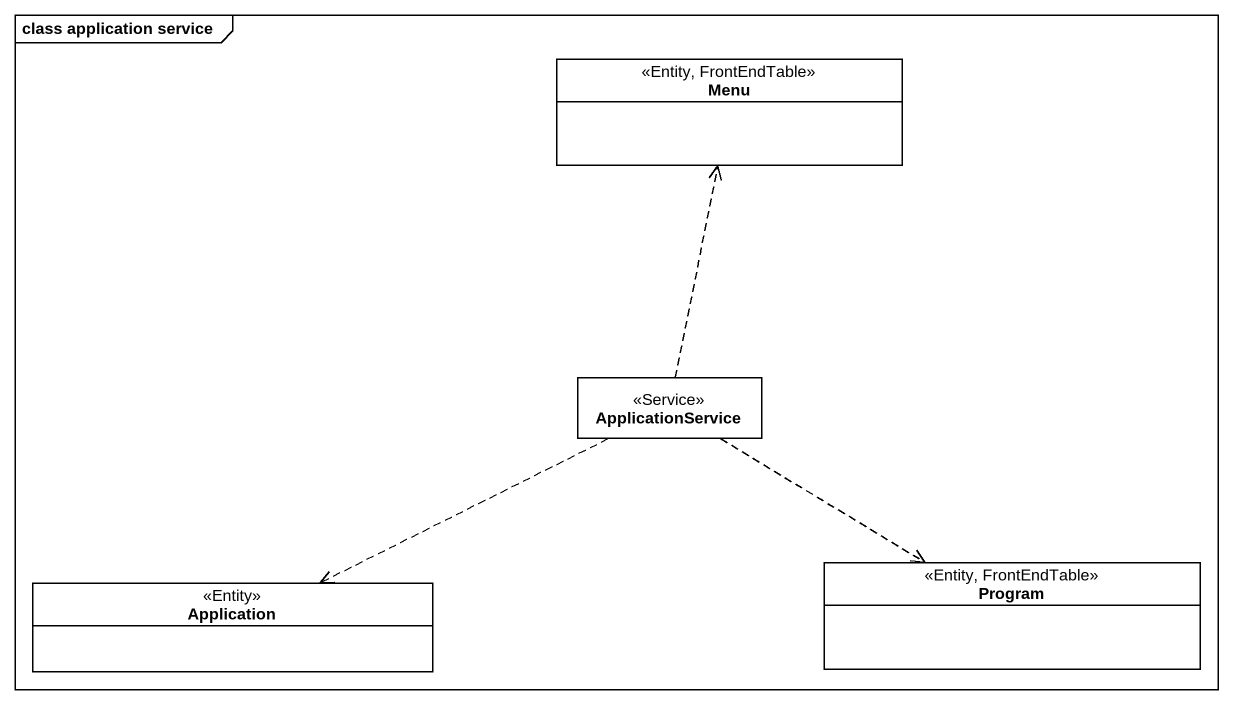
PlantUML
@startuml
mainframe class application service
hide circle
hide empty members
class Menu <<Entity, FrontEndTable>>
class ApplicationService <<Service>>
class Application <<Entity>>
class Program <<Entity, FrontEndTable>>
ApplicationService .up.> Menu
ApplicationService .left.> Application
ApplicationService ..> Program
@enduml
